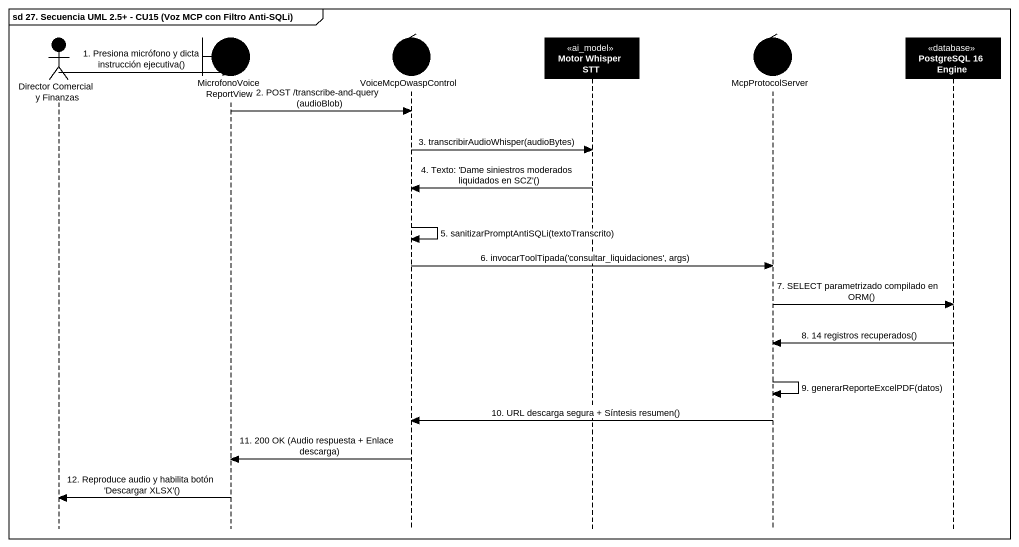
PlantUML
@startuml
mainframe sd 27. Secuencia UML 2.5+ - CU15 (Voz MCP con Filtro Anti-SQLi)
hide footbox
actor "Director Comercial y Finanzas" as Director_Comercial_y #000000
boundary MicrofonoVoiceReportView #000000
control VoiceMcpOwaspControl #000000
participant "Motor Whisper STT" as Motor_Whisper_STT <<ai_model>> #000000
control McpProtocolServer #000000
participant "PostgreSQL 16 Engine" as PostgreSQL_16_Engine <<database>> #000000

Director_Comercial_y -> MicrofonoVoiceReportView : 1. Presiona micrófono y dicta instrucción ejecutiva()
MicrofonoVoiceReportView -> VoiceMcpOwaspControl : 2. POST /transcribe-and-query (audioBlob)
VoiceMcpOwaspControl -> Motor_Whisper_STT : 3. transcribirAudioWhisper(audioBytes)
Motor_Whisper_STT -> VoiceMcpOwaspControl : 4. Texto: 'Dame siniestros moderados liquidados en SCZ'()
VoiceMcpOwaspControl -> VoiceMcpOwaspControl : 5. sanitizarPromptAntiSQLi(textoTranscrito)
VoiceMcpOwaspControl -> McpProtocolServer : 6. invocarToolTipada('consultar_liquidaciones', args)
McpProtocolServer -> PostgreSQL_16_Engine : 7. SELECT parametrizado compilado en ORM()
PostgreSQL_16_Engine -> McpProtocolServer : 8. 14 registros recuperados()
McpProtocolServer -> McpProtocolServer : 9. generarReporteExcelPDF(datos)
McpProtocolServer -> VoiceMcpOwaspControl : 10. URL descarga segura + Síntesis resumen()
VoiceMcpOwaspControl -> MicrofonoVoiceReportView : 11. 200 OK (Audio respuesta + Enlace descarga)
MicrofonoVoiceReportView -> Director_Comercial_y : 12. Reproduce audio y habilita botón 'Descargar XLSX'()
@enduml
